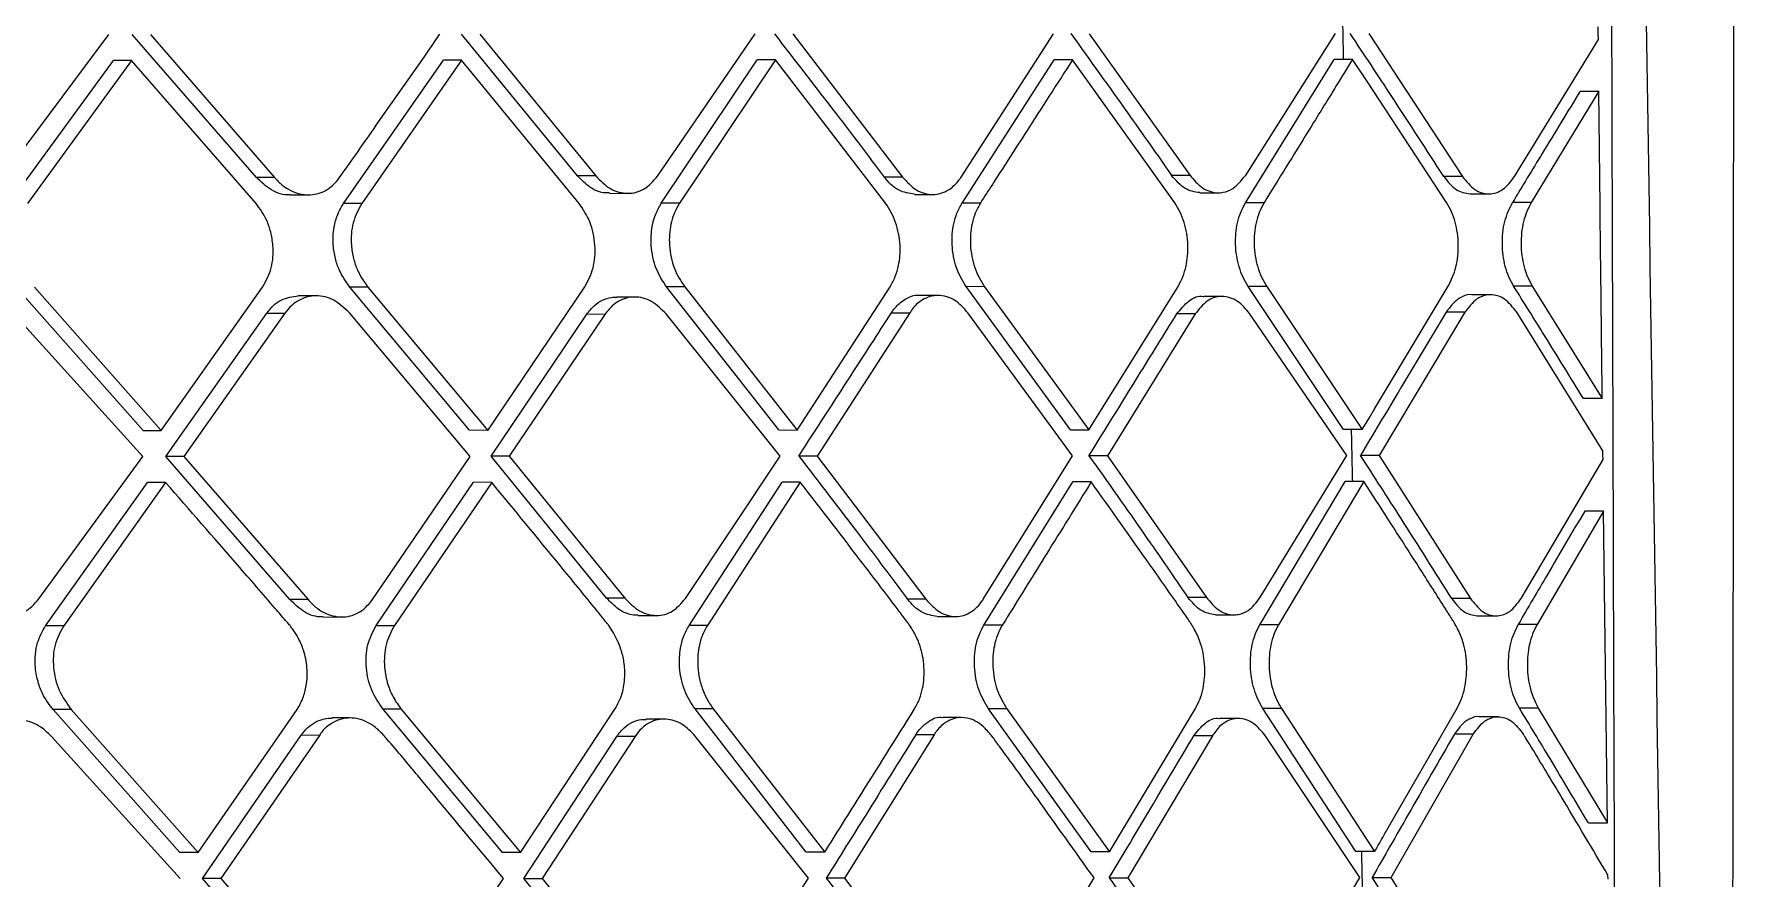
# Model space of a CAD drawing. Extents: x 526 to 610, y 679 to 808.
# Drawn here: x 537.852 to 539.306, y 741.248 to 741.962 of the extents above; entities that cross this region are included whole.
import ezdxf

# ---------------------------------------------------------------- set-up
doc = ezdxf.new("R2010")
doc.units = 0
doc.header["$MEASUREMENT"] = 0
doc.layers.add('1', color=4, linetype='Continuous')

# ---------------------------------------------------------------- blocks, each defined once
blk = doc.blocks.new('JETSETTER LX')
at = {"layer": '1', "color": 3, "linetype": 'Continuous', "lineweight": 25}
for p, q in [((11.6981, 44.9644), (11.7879, 45.0848)), ((11.9129, 44.9637), (11.8078, 45.0848)), ((11.8232, 45.0848), (11.9283, 44.9637)), ((12.1848, 44.965), (12.0866, 45.085)), ((12.102, 45.0849), (12.2002, 44.965)), ((12.2524, 44.9647), (12.3351, 45.0851)), ((12.367, 45.0851), (12.4599, 44.964)), ((12.5095, 44.964), (12.5879, 45.0853)), ((12.618, 45.0853), (12.7034, 44.9654)), ((12.8263, 45.0855), (12.7499, 44.9651)), ((12.8546, 45.0856), (12.934, 44.9645)), ((12.9782, 44.9646), (13.0491, 45.0805)), ((11.7037, 44.9416), (11.7919, 45.0628)), ((11.8073, 45.0628), (11.7191, 44.9416)), ((11.8073, 45.0628), (11.7919, 45.0628)), ((11.9127, 44.9417), (11.8073, 45.0628)), ((11.9867, 44.9417), (12.0713, 45.063)), ((12.0866, 45.0629), (12.0021, 44.9417)), ((12.0866, 45.0629), (12.0713, 45.063)), ((12.1862, 44.9418), (12.0866, 45.0629)), ((12.2557, 44.9419), (12.3369, 45.0631)), ((12.3523, 45.0631), (12.2711, 44.9419)), ((12.3523, 45.0631), (12.3369, 45.0631)), ((12.4456, 44.942), (12.3523, 45.0631)), ((12.5104, 44.9421), (12.5883, 45.0633)), ((12.6039, 45.0633), (12.5884, 45.0633)), ((12.6904, 44.9422), (12.6039, 45.0633)), ((12.7503, 44.9424), (12.8253, 45.0636)), ((12.841, 45.0636), (12.8253, 45.0636)), ((12.853, 45.0454), (12.841, 45.0636)), ((12.9206, 44.9425), (12.853, 45.0454)), ((13.0495, 45.0367), (12.9922, 44.9426)), ((13.0337, 45.0368), (13.0495, 45.0367)), ((11.9282, 44.9637), (11.9129, 44.9637)), ((12.2002, 44.965), (12.1848, 44.965)), ((12.4599, 44.964), (12.4445, 44.9641)), ((12.7034, 44.9654), (12.6878, 44.9654)), ((12.934, 44.9645), (12.9182, 44.9646)), ((11.9415, 44.9491), (11.9569, 44.949)), ((12.0021, 44.9417), (11.9867, 44.9417)), ((12.2118, 44.9504), (12.2273, 44.9503)), ((12.2711, 44.9419), (12.2557, 44.9419)), ((12.47, 44.9494), (12.4854, 44.9494)), ((12.5259, 44.9421), (12.5104, 44.9421)), ((12.7116, 44.9508), (12.7273, 44.9508)), ((12.766, 44.9423), (12.7503, 44.9424)), ((12.9405, 44.95), (12.9563, 44.9499)), ((12.9922, 44.9426), (12.9764, 44.9426)), ((11.8169, 44.7498), (11.7096, 44.8709)), ((11.725, 44.8709), (11.8323, 44.7497)), ((11.8323, 44.7497), (11.9181, 44.8709)), ((12.0934, 44.7499), (11.992, 44.871)), ((12.0073, 44.871), (11.992, 44.871)), ((12.0073, 44.871), (12.1088, 44.7498)), ((12.1088, 44.7498), (12.1909, 44.8711)), ((12.3553, 44.7501), (12.2602, 44.8712)), ((12.2756, 44.8711), (12.2602, 44.8712)), ((12.2756, 44.8711), (12.3707, 44.75)), ((12.3707, 44.75), (12.4494, 44.8713)), ((12.6021, 44.7503), (12.5139, 44.8714)), ((12.5294, 44.8713), (12.5139, 44.8714)), ((12.5294, 44.8713), (12.6177, 44.7503)), ((12.6177, 44.7503), (12.6932, 44.8715)), ((12.8334, 44.7506), (12.7526, 44.8716)), ((12.7683, 44.8716), (12.7526, 44.8716)), ((12.7683, 44.8716), (12.8492, 44.7505)), ((12.8593, 44.7675), (12.922, 44.8718)), ((12.9931, 44.8719), (12.9773, 44.8719)), ((12.9931, 44.8719), (13.0524, 44.7767)), ((11.9636, 44.8636), (11.9483, 44.8636)), ((12.2333, 44.8626), (12.218, 44.8626)), ((12.4901, 44.8639), (12.4746, 44.864)), ((12.7306, 44.863), (12.7149, 44.8631)), ((12.9579, 44.8645), (12.942, 44.8645)), ((11.8167, 44.7277), (11.7078, 44.848)), ((11.8362, 44.7278), (11.9217, 44.849)), ((11.937, 44.8489), (11.8516, 44.7277)), ((11.9217, 44.849), (11.937, 44.8489)), ((12.0938, 44.7278), (11.992, 44.849)), ((12.1116, 44.7279), (12.1926, 44.848)), ((12.208, 44.8479), (12.127, 44.7279)), ((12.208, 44.8479), (12.1926, 44.848)), ((12.3564, 44.728), (12.2598, 44.8483)), ((12.4661, 44.8493), (12.3877, 44.728)), ((12.4506, 44.8493), (12.4661, 44.8493)), ((12.6039, 44.7282), (12.5153, 44.8493)), ((12.7078, 44.8484), (12.6334, 44.7283)), ((12.7078, 44.8484), (12.6922, 44.8484)), ((12.836, 44.7285), (12.7538, 44.8487)), ((12.9361, 44.8498), (12.8635, 44.7285)), ((12.9361, 44.8498), (12.9203, 44.8498)), ((13.0529, 44.7324), (12.9799, 44.8499)), ((13.0524, 44.7767), (13.0364, 44.7767)), ((11.8169, 44.7498), (11.8323, 44.7497)), ((12.1088, 44.7498), (12.0934, 44.7499)), ((12.3553, 44.7501), (12.3707, 44.75)), ((12.6021, 44.7503), (12.6177, 44.7503)), ((12.8492, 44.7505), (12.8334, 44.7506)), ((11.7288, 44.6073), (11.8167, 44.7277)), ((11.9412, 44.6066), (11.8362, 44.7278)), ((11.8516, 44.7277), (11.8362, 44.7278)), ((11.8516, 44.7277), (11.9566, 44.6066)), ((12.0111, 44.6066), (12.0938, 44.7278)), ((12.2094, 44.6079), (12.1116, 44.7279)), ((12.127, 44.7279), (12.1116, 44.7279)), ((12.127, 44.7279), (12.2248, 44.6079)), ((12.2761, 44.6076), (12.3564, 44.728)), ((12.3877, 44.728), (12.3722, 44.7281)), ((12.3877, 44.728), (12.4798, 44.6069)), ((12.5282, 44.607), (12.6039, 44.7282)), ((12.6334, 44.7283), (12.6178, 44.7283)), ((12.6334, 44.7283), (12.7173, 44.6084)), ((12.7625, 44.6081), (12.836, 44.7285)), ((12.8635, 44.7285), (12.8477, 44.7286)), ((12.8635, 44.7285), (12.9408, 44.6075)), ((12.9836, 44.6076), (13.053, 44.7252)), ((11.7344, 44.5845), (11.8206, 44.7057)), ((11.836, 44.7057), (11.7498, 44.5845)), ((11.836, 44.7057), (11.8206, 44.7057)), ((12.0143, 44.5847), (12.0967, 44.7059)), ((12.1121, 44.7058), (12.0297, 44.5846)), ((12.1121, 44.7058), (12.0967, 44.7059)), ((12.2793, 44.5848), (12.358, 44.7061)), ((12.3734, 44.706), (12.2947, 44.5848)), ((12.3734, 44.706), (12.358, 44.7061)), ((12.5288, 44.585), (12.6041, 44.7063)), ((12.6197, 44.7062), (12.6041, 44.7063)), ((12.7625, 44.5853), (12.8346, 44.7066)), ((12.8504, 44.7065), (12.7783, 44.5853)), ((12.8504, 44.7065), (12.8346, 44.7066)), ((12.8612, 44.69), (12.8504, 44.7065)), ((13.0535, 44.6815), (12.9972, 44.5856)), ((13.0535, 44.6815), (13.0375, 44.6815)), ((13.0567, 44.4177), (13.0535, 44.6815)), ((12.2248, 44.6079), (12.2094, 44.6079)), ((12.4798, 44.6069), (12.4642, 44.607)), ((12.7173, 44.6084), (12.7016, 44.6084)), ((12.9408, 44.6075), (12.9249, 44.6075)), ((11.9566, 44.6066), (11.9412, 44.6066)), ((12.236, 44.5933), (12.2516, 44.5933)), ((12.4893, 44.5924), (12.5048, 44.5923)), ((12.7248, 44.5938), (12.7406, 44.5937)), ((12.9465, 44.5929), (12.9624, 44.5929)), ((11.7498, 44.5845), (11.7344, 44.5845)), ((11.9695, 44.592), (11.985, 44.5919)), ((12.0143, 44.5847), (12.0297, 44.5846)), ((12.2947, 44.5848), (12.2793, 44.5848)), ((12.5444, 44.585), (12.5288, 44.585)), ((12.7783, 44.5853), (12.7625, 44.5853)), ((12.9972, 44.5856), (12.9812, 44.5856)), ((11.8481, 44.3927), (11.7408, 44.5138)), ((11.7562, 44.5138), (11.7408, 44.5138)), ((11.7562, 44.5138), (11.8636, 44.3926)), ((11.8636, 44.3926), (11.9474, 44.5138)), ((11.9924, 44.5065), (11.977, 44.5065)), ((12.1212, 44.3928), (12.0201, 44.5139)), ((12.0355, 44.5139), (12.0201, 44.5139)), ((12.0355, 44.5139), (12.1366, 44.3928)), ((12.1366, 44.3928), (12.2165, 44.514)), ((12.2582, 44.5055), (12.2429, 44.5055)), ((12.3785, 44.393), (12.2843, 44.5141)), ((12.2997, 44.5141), (12.2843, 44.5141)), ((12.2997, 44.5141), (12.3941, 44.393)), ((12.51, 44.5069), (12.4944, 44.5069)), ((12.6196, 44.3932), (12.5327, 44.5143)), ((12.5483, 44.5143), (12.5327, 44.5143)), ((12.5483, 44.5143), (12.6353, 44.3932)), ((12.6353, 44.3932), (12.7079, 44.5145)), ((12.7443, 44.506), (12.7285, 44.506)), ((12.8437, 44.3935), (12.765, 44.5146)), ((12.7808, 44.5145), (12.765, 44.5146)), ((12.7808, 44.5145), (12.8596, 44.3935)), ((12.8684, 44.4088), (12.9295, 44.5148)), ((12.9642, 44.5075), (12.9482, 44.5075)), ((12.9982, 44.5149), (12.9822, 44.5149)), ((12.9982, 44.5149), (13.0567, 44.4177)), ((11.8483, 44.3706), (11.7394, 44.4909)), ((11.8674, 44.3707), (11.9509, 44.4919)), ((11.9663, 44.4918), (11.8829, 44.3706)), ((11.9663, 44.4918), (11.9509, 44.4919)), ((12.1393, 44.3708), (12.218, 44.4909)), ((12.2335, 44.4908), (12.1548, 44.3708)), ((12.2335, 44.4908), (12.218, 44.4909)), ((12.3802, 44.3709), (12.2844, 44.4912)), ((12.4866, 44.4922), (12.4109, 44.371)), ((12.4866, 44.4922), (12.4711, 44.4923)), ((12.7223, 44.4913), (12.6507, 44.3712)), ((12.7223, 44.4913), (12.7065, 44.4914)), ((12.8471, 44.3715), (12.7669, 44.4917)), ((12.8736, 44.3715), (12.9432, 44.4928)), ((12.9432, 44.4928), (12.9272, 44.4928)), ((13.0406, 44.4178), (13.0567, 44.4177)), ((11.8636, 44.3926), (11.8481, 44.3927)), ((12.1366, 44.3928), (12.1212, 44.3928)), ((12.3941, 44.393), (12.3786, 44.393)), ((12.6353, 44.3932), (12.6196, 44.3932)), ((12.8597, 44.3935), (12.8437, 44.3935)), ((11.9723, 44.2495), (11.8674, 44.3707)), ((11.8829, 44.3706), (11.8674, 44.3707)), ((11.8829, 44.3706), (11.9877, 44.2495)), ((12.0415, 44.2495), (12.1221, 44.3707)), ((12.2366, 44.2509), (12.1393, 44.3708)), ((12.1394, 44.3708), (12.1548, 44.3708)), ((12.1548, 44.3708), (12.2521, 44.2508)), ((12.3025, 44.2505), (12.3802, 44.3709)), ((12.4109, 44.371), (12.3954, 44.371)), ((12.4109, 44.371), (12.5019, 44.2499)), ((12.5492, 44.2499), (12.6221, 44.3712)), ((12.635, 44.3713), (12.6507, 44.3712)), ((12.6507, 44.3712), (12.733, 44.2513)), ((12.7766, 44.251), (12.8471, 44.3715)), ((12.8576, 44.3716), (12.8736, 44.3715)), ((12.9485, 44.2505), (12.8736, 44.3715)), ((13.0573, 44.3701), (13.0572, 44.3735))]:
    blk.add_line(p, q, dxfattribs=at)
at = {"layer": '1', "color": 3, "linetype": 'Continuous', "lineweight": 25, "flags": 128}
blk.add_lwpolyline([(12.8492, 44.7505), (12.8549, 44.76), (12.8593, 44.7674)], dxfattribs=at)
at = {"layer": '1', "color": 3, "linetype": 'Continuous', "lineweight": 25}
for points, knots in [([(13.1617, 43.6583), (13.1622, 43.8718), (13.1631, 44.3019), (13.1636, 44.9309), (13.164, 45.5277), (13.1641, 46.0716), (13.1642, 46.6131), (13.1644, 47.1644), (13.1649, 47.7379), (13.1655, 48.2141), (13.1661, 48.5971), (13.1667, 48.8903), (13.1673, 49.1848), (13.168, 49.4959), (13.1689, 49.8389), (13.17, 50.2232), (13.1714, 50.6654), (13.173, 51.1684), (13.1747, 51.7351), (13.1764, 52.3521), (13.1781, 52.9987), (13.1786, 53.4397), (13.1789, 53.6583)], [0, 0, 0, 0, 0.064043, 0.129021, 0.188699, 0.243093, 0.292193, 0.351147, 0.408463, 0.464243, 0.494021, 0.523342, 0.552206, 0.582377, 0.616662, 0.655095, 0.69768, 0.749323, 0.805999, 0.867696, 0.934431, 1, 1, 1, 1]), ([(13.06, 48.6569), (13.0609, 48.0575), (13.0622, 47.1359), (13.083, 45.4752), (13.1001, 44.4141), (13.112, 43.6751)], [0, 0, 0, 0, 0.360925, 0.55487, 1, 1, 1, 1]), ([(13.0587, 45.5691), (13.0597, 45.2575), (13.0612, 44.7898), (13.0628, 44.2411), (13.0654, 43.9675), (13.0641, 43.8071), (13.0479, 43.7359), (13.0398, 43.7003)], [0, 0, 0, 0, 0.498044, 0.747571, 0.874859, 0.937491, 1, 1, 1, 1]), ([(12.8323, 45.1076), (12.8324, 45.0989), (12.8327, 45.0843), (12.833, 45.0696), (12.8331, 45.0636)], [0, 0, 0, 0, 0.58908, 1, 1, 1, 1]), ([(13.0491, 45.0805), (13.049, 45.0825), (13.049, 45.0861), (13.049, 45.0896), (13.0489, 45.0912)], [0, 0, 0, 0, 0.559999, 1, 1, 1, 1]), ([(11.9834, 44.9637), (11.9938, 44.9784), (12.0221, 45.0188), (12.0504, 45.0592), (12.0683, 45.0849)], [0, 0, 0, 0, 0.3646985, 1, 1, 1, 1]), ([(12.3516, 45.0851), (12.3691, 45.0625), (12.4004, 45.0222), (12.431, 44.9818), (12.4445, 44.964)], [0, 0, 0, 0, 0.56, 1, 1, 1, 1]), ([(12.6025, 45.0854), (12.6186, 45.063), (12.6474, 45.0229), (12.6755, 44.983), (12.6878, 44.9654)], [0, 0, 0, 0, 0.560001, 1, 1, 1, 1]), ([(12.9182, 44.9646), (12.9036, 44.9871), (12.8775, 45.0274), (12.8507, 45.0678), (12.8389, 45.0856)], [0, 0, 0, 0, 0.56, 1, 1, 1, 1]), ([(12.6039, 45.0633), (12.5909, 45.0431), (12.5687, 45.0086), (12.5431, 44.9689), (12.5301, 44.9487), (12.5263, 44.9428), (12.5259, 44.9421)], [0, 0, 0, 0, 0.499999, 0.853454, 0.982761, 1, 1, 1, 1]), ([(12.841, 45.0636), (12.8365, 45.0563), (12.824, 45.0361), (12.799, 44.9956), (12.7785, 44.9625), (12.766, 44.9423)], [0, 0, 0, 0, 0.1803166, 0.5000008, 1, 1, 1, 1]), ([(12.8734, 43.5513), (12.8193, 43.5773), (12.7107, 43.6295), (12.5195, 43.7205), (12.3117, 43.8193), (12.0877, 43.9265), (11.8506, 44.0413), (11.5581, 44.1849), (11.2073, 44.361), (10.7992, 44.5739), (10.3814, 44.7997), (10.1013, 44.9618), (9.961, 45.043)], [0, 0, 0, 0, 0.080977, 0.162706, 0.245456, 0.32577, 0.407713, 0.491267, 0.616464, 0.743326, 0.871464, 1, 1, 1, 1]), ([(13.0337, 45.0368), (13.0229, 45.0192), (13.0038, 44.9878), (12.9847, 44.9564), (12.9764, 44.9426)], [0, 0, 0, 0, 0.56, 1, 1, 1, 1]), ([(13.0524, 44.7767), (13.0522, 44.792), (13.0517, 44.8353), (13.0507, 44.922), (13.05, 44.9934), (13.0495, 45.0367)], [0, 0, 0, 0, 0.176668, 0.4999995, 1, 1, 1, 1]), ([(11.9414, 44.9492), (11.9412, 44.9491), (11.936, 44.9486), (11.9254, 44.952), (11.917, 44.9598), (11.9129, 44.9637)], [0, 0, 0, 0, 0.024506, 0.518827, 1, 1, 1, 1]), ([(11.9282, 44.9637), (11.9304, 44.9614), (11.9346, 44.957), (11.9442, 44.951), (11.957, 44.9478), (11.9692, 44.9509), (11.9779, 44.9568), (11.9816, 44.9614), (11.9834, 44.9637)], [0, 0, 0, 0, 0.128517, 0.254834, 0.50001, 0.737597, 0.865803, 1, 1, 1, 1]), ([(12.2118, 44.9506), (12.2107, 44.9506), (12.2051, 44.9504), (12.1953, 44.9543), (12.1882, 44.9616), (12.1848, 44.965)], [0, 0, 0, 0, 0.112819, 0.583868, 1, 1, 1, 1]), ([(12.2002, 44.965), (12.2042, 44.9609), (12.2103, 44.9548), (12.2199, 44.951), (12.2297, 44.9497), (12.2418, 44.9526), (12.2489, 44.9607), (12.2524, 44.9647)], [0, 0, 0, 0, 0.245515, 0.372042, 0.500808, 0.750261, 1, 1, 1, 1]), ([(12.47, 44.9495), (12.4654, 44.9502), (12.4585, 44.9512), (12.45, 44.9575), (12.4463, 44.9619), (12.4445, 44.9641)], [0, 0, 0, 0, 0.493589, 0.75066, 1, 1, 1, 1]), ([(12.4599, 44.964), (12.4636, 44.96), (12.4692, 44.9539), (12.4784, 44.9501), (12.4878, 44.9487), (12.4981, 44.9517), (12.5054, 44.9583), (12.5085, 44.9625), (12.5093, 44.9637), (12.5094, 44.9639), (12.5095, 44.964), (12.5095, 44.964), (12.5095, 44.964), (12.5095, 44.964), (12.5095, 44.964)], [0, 0, 0, 0, 0.237001, 0.365578, 0.500634, 0.749898, 0.937048, 0.984123, 0.995963, 0.998957, 0.999722, 0.999922, 0.999992, 1, 1, 1, 1]), ([(12.7116, 44.9509), (12.7073, 44.9515), (12.6986, 44.9528), (12.6914, 44.9612), (12.6878, 44.9654)], [0, 0, 0, 0, 0.497856, 1, 1, 1, 1]), ([(12.7034, 44.9654), (12.7067, 44.9616), (12.7118, 44.9556), (12.7202, 44.9516), (12.7254, 44.9507), (12.7292, 44.9508), (12.7334, 44.9514), (12.7412, 44.9543), (12.7467, 44.9611), (12.7499, 44.9651)], [0, 0, 0, 0, 0.22871, 0.359434, 0.50086, 0.53013, 0.581653, 0.751051, 1, 1, 1, 1]), ([(12.9182, 44.9646), (12.9216, 44.9603), (12.9282, 44.9519), (12.9364, 44.9506), (12.9405, 44.95)], [0, 0, 0, 0, 0.502355, 1, 1, 1, 1]), ([(12.934, 44.9645), (12.9373, 44.9604), (12.944, 44.9521), (12.9565, 44.9488), (12.9687, 44.9522), (12.9751, 44.9605), (12.9782, 44.9646)], [0, 0, 0, 0, 0.248668, 0.499073, 0.749912, 1, 1, 1, 1]), ([(11.9181, 44.8709), (11.9209, 44.8761), (11.9266, 44.8864), (11.9276, 44.9036), (11.9254, 44.9173), (11.9212, 44.9298), (11.9159, 44.9371), (11.9127, 44.9417)], [0, 0, 0, 0, 0.249635, 0.499222, 0.644571, 0.776627, 1, 1, 1, 1]), ([(11.992, 44.871), (11.9887, 44.8756), (11.9835, 44.883), (11.9795, 44.8955), (11.9774, 44.9078), (11.9781, 44.9207), (11.9811, 44.9314), (11.9842, 44.9379), (11.9861, 44.9408), (11.9867, 44.9417)], [0, 0, 0, 0, 0.225381, 0.356643, 0.499895, 0.697692, 0.847107, 0.947924, 1, 1, 1, 1]), ([(12.0021, 44.9417), (11.9993, 44.9365), (11.9937, 44.9262), (11.9926, 44.9091), (11.9948, 44.8955), (11.9989, 44.8829), (12.0041, 44.8756), (12.0073, 44.871)], [0, 0, 0, 0, 0.249597, 0.49915, 0.643396, 0.775169, 1, 1, 1, 1]), ([(12.1909, 44.8711), (12.1936, 44.8762), (12.199, 44.8865), (12.2002, 44.9033), (12.1983, 44.9165), (12.1946, 44.9292), (12.1895, 44.9368), (12.1862, 44.9418)], [0, 0, 0, 0, 0.249816, 0.499225, 0.630994, 0.758529, 1, 1, 1, 1]), ([(12.2602, 44.8712), (12.2569, 44.8761), (12.252, 44.8837), (12.2484, 44.8963), (12.2467, 44.9084), (12.2474, 44.9208), (12.2505, 44.9329), (12.2539, 44.9387), (12.2557, 44.9419)], [0, 0, 0, 0, 0.238568, 0.366068, 0.498739, 0.703318, 0.840243, 1, 1, 1, 1]), ([(12.2711, 44.9419), (12.2694, 44.9389), (12.2663, 44.9335), (12.2629, 44.9217), (12.262, 44.9091), (12.2638, 44.8964), (12.2674, 44.8837), (12.2723, 44.8761), (12.2756, 44.8711)], [0, 0, 0, 0, 0.152835, 0.272557, 0.499964, 0.632857, 0.760754, 1, 1, 1, 1]), ([(12.4494, 44.8713), (12.451, 44.8741), (12.454, 44.8794), (12.4574, 44.8912), (12.4584, 44.9039), (12.4568, 44.9163), (12.4536, 44.9291), (12.4488, 44.9368), (12.4456, 44.942)], [0, 0, 0, 0, 0.143742, 0.275079, 0.499771, 0.625926, 0.751472, 1, 1, 1, 1]), ([(12.5139, 44.8714), (12.5108, 44.8765), (12.5061, 44.8841), (12.5029, 44.8969), (12.5014, 44.9095), (12.5024, 44.9223), (12.5059, 44.9341), (12.5088, 44.9394), (12.5104, 44.9421)], [0, 0, 0, 0, 0.245391, 0.371225, 0.4989, 0.728411, 0.859039, 1, 1, 1, 1]), ([(12.5259, 44.9421), (12.5243, 44.9393), (12.5214, 44.9341), (12.5179, 44.9224), (12.5169, 44.9096), (12.5184, 44.8969), (12.5216, 44.8842), (12.5263, 44.8764), (12.5294, 44.8713)], [0, 0, 0, 0, 0.139245, 0.269125, 0.500036, 0.627463, 0.753596, 1, 1, 1, 1]), ([(12.6932, 44.8715), (12.6946, 44.8741), (12.6974, 44.8793), (12.7009, 44.891), (12.7023, 44.9069), (12.6996, 44.923), (12.6952, 44.9347), (12.692, 44.9397), (12.6905, 44.9422)], [0, 0, 0, 0, 0.136565, 0.265411, 0.499405, 0.745529, 0.871767, 1, 1, 1, 1]), ([(12.7526, 44.8716), (12.7511, 44.8741), (12.7481, 44.879), (12.7448, 44.8879), (12.7427, 44.8973), (12.7414, 44.9101), (12.7426, 44.9229), (12.7461, 44.9346), (12.7489, 44.9397), (12.7503, 44.9424)], [0, 0, 0, 0, 0.126378, 0.251653, 0.37609, 0.499947, 0.736286, 0.864779, 1, 1, 1, 1]), ([(12.766, 44.9423), (12.7646, 44.9397), (12.7618, 44.9346), (12.7583, 44.923), (12.7571, 44.9101), (12.7583, 44.8973), (12.7605, 44.8879), (12.7638, 44.879), (12.7668, 44.8741), (12.7683, 44.8716)], [0, 0, 0, 0, 0.13428, 0.262277, 0.498959, 0.623009, 0.74781, 0.873385, 1, 1, 1, 1]), ([(12.922, 44.8718), (12.9245, 44.8769), (12.9282, 44.8846), (12.9302, 44.8973), (12.9308, 44.9102), (12.929, 44.9233), (12.925, 44.935), (12.9221, 44.94), (12.9206, 44.9425)], [0, 0, 0, 0, 0.250725, 0.377259, 0.50088, 0.743366, 0.869913, 1, 1, 1, 1]), ([(12.9773, 44.8719), (12.9759, 44.8744), (12.9731, 44.8794), (12.9701, 44.8883), (12.9683, 44.8977), (12.9676, 44.9074), (12.968, 44.9171), (12.9702, 44.9299), (12.9739, 44.9375), (12.9764, 44.9426)], [0, 0, 0, 0, 0.129351, 0.255598, 0.379079, 0.500174, 0.62377, 0.750466, 1, 1, 1, 1]), ([(12.9922, 44.9426), (12.9897, 44.9375), (12.986, 44.9298), (12.9839, 44.917), (12.9834, 44.9072), (12.9841, 44.8974), (12.9861, 44.888), (12.989, 44.8792), (12.9917, 44.8744), (12.9931, 44.8719)], [0, 0, 0, 0, 0.250431, 0.376661, 0.500308, 0.624735, 0.749595, 0.872246, 1, 1, 1, 1]), ([(13.0364, 44.7767), (13.0255, 44.7945), (13.006, 44.8262), (12.986, 44.8579), (12.9773, 44.8719)], [0, 0, 0, 0, 0.56, 1, 1, 1, 1]), ([(11.9217, 44.849), (11.9235, 44.8512), (11.9271, 44.8557), (11.9358, 44.8619), (11.9434, 44.8629), (11.9483, 44.8635)], [0, 0, 0, 0, 0.260236, 0.517174, 1, 1, 1, 1]), ([(11.992, 44.849), (11.9876, 44.8531), (11.979, 44.8613), (11.9634, 44.8648), (11.9512, 44.8617), (11.9425, 44.8557), (11.9389, 44.8512), (11.937, 44.8489)], [0, 0, 0, 0, 0.25263, 0.499394, 0.738901, 0.866864, 1, 1, 1, 1]), ([(12.1926, 44.848), (12.1946, 44.8505), (12.1985, 44.8556), (12.2058, 44.8602), (12.2124, 44.8625), (12.2165, 44.8624), (12.218, 44.8624)], [0, 0, 0, 0, 0.296462, 0.578695, 0.84674, 1, 1, 1, 1]), ([(12.2598, 44.8483), (12.2559, 44.8523), (12.2499, 44.8583), (12.2403, 44.862), (12.2308, 44.8632), (12.2216, 44.8607), (12.2134, 44.8549), (12.2099, 44.8504), (12.208, 44.8479)], [0, 0, 0, 0, 0.243314, 0.370158, 0.500178, 0.735573, 0.857057, 1, 1, 1, 1]), ([(12.4506, 44.8493), (12.4509, 44.8498), (12.4519, 44.8513), (12.4551, 44.8555), (12.4623, 44.8615), (12.4699, 44.8647), (12.4745, 44.864), (12.4746, 44.8639)], [0, 0, 0, 0, 0.055492, 0.156939, 0.496835, 0.991762, 1, 1, 1, 1]), ([(12.5153, 44.8493), (12.5117, 44.8532), (12.5062, 44.8593), (12.4972, 44.8632), (12.4878, 44.8646), (12.4779, 44.8617), (12.4702, 44.8552), (12.4671, 44.8508), (12.4661, 44.8493)], [0, 0, 0, 0, 0.234566, 0.363734, 0.500575, 0.749624, 0.915441, 1, 1, 1, 1]), ([(12.6922, 44.8484), (12.6954, 44.8523), (12.7018, 44.8601), (12.7105, 44.8642), (12.7148, 44.863), (12.7149, 44.863)], [0, 0, 0, 0, 0.492898, 0.98615, 1, 1, 1, 1]), ([(12.7538, 44.8487), (12.7505, 44.8526), (12.7454, 44.8586), (12.737, 44.8623), (12.7283, 44.8637), (12.7174, 44.8605), (12.711, 44.8524), (12.7078, 44.8484)], [0, 0, 0, 0, 0.233293, 0.363102, 0.501454, 0.750916, 1, 1, 1, 1]), ([(12.942, 44.8645), (12.942, 44.8645), (12.9394, 44.8653), (12.9353, 44.8635), (12.9277, 44.8598), (12.9234, 44.8541), (12.9203, 44.8498)], [0, 0, 0, 0, 0.004637, 0.32528, 0.502689, 1, 1, 1, 1]), ([(12.9799, 44.8499), (12.9766, 44.854), (12.9701, 44.8622), (12.9591, 44.8653), (12.9511, 44.8636), (12.9435, 44.8596), (12.9393, 44.8539), (12.9361, 44.8498)], [0, 0, 0, 0, 0.248517, 0.498677, 0.66224, 0.750249, 1, 1, 1, 1]), ([(12.3722, 44.7281), (12.3869, 44.7507), (12.413, 44.7911), (12.4391, 44.8315), (12.4506, 44.8493)], [0, 0, 0, 0, 0.56, 1, 1, 1, 1]), ([(12.6178, 44.7283), (12.6317, 44.7507), (12.6565, 44.7908), (12.6813, 44.8308), (12.6922, 44.8484)], [0, 0, 0, 0, 0.56, 1, 1, 1, 1]), ([(12.9203, 44.8498), (12.9067, 44.8272), (12.8824, 44.7868), (12.8583, 44.7464), (12.8477, 44.7286)], [0, 0, 0, 0, 0.56, 1, 1, 1, 1]), ([(12.8398, 44.7506), (12.84, 44.742), (12.8403, 44.7273), (12.8406, 44.7127), (12.8408, 44.7066)], [0, 0, 0, 0, 0.582105, 1, 1, 1, 1]), ([(12.3722, 44.7281), (12.3896, 44.7055), (12.4206, 44.6651), (12.4509, 44.6247), (12.4642, 44.607)], [0, 0, 0, 0, 0.560001, 1, 1, 1, 1]), ([(12.6178, 44.7283), (12.6337, 44.7059), (12.662, 44.6659), (12.6895, 44.626), (12.7016, 44.6084)], [0, 0, 0, 0, 0.560001, 1, 1, 1, 1]), ([(12.9249, 44.6075), (12.9107, 44.6301), (12.8853, 44.6704), (12.8592, 44.7108), (12.8477, 44.7286)], [0, 0, 0, 0, 0.56, 1, 1, 1, 1]), ([(13.053, 44.7252), (13.053, 44.7266), (13.0529, 44.729), (13.0529, 44.7314), (13.0529, 44.7324)], [0, 0, 0, 0, 0.559999, 1, 1, 1, 1]), ([(11.9414, 44.5846), (11.9409, 44.5851), (11.9397, 44.5866), (11.9355, 44.5914), (11.9212, 44.6081), (11.8874, 44.6469), (11.8563, 44.6825), (11.836, 44.7057)], [0, 0, 0, 0, 0.012803, 0.037084, 0.120103, 0.423995, 1, 1, 1, 1]), ([(12.2112, 44.5847), (12.2111, 44.5848), (12.2109, 44.5852), (12.2099, 44.5865), (12.2064, 44.5908), (12.193, 44.6074), (12.161, 44.6465), (12.1314, 44.6824), (12.1121, 44.7058)], [0, 0, 0, 0, 0.003122, 0.009305, 0.030886, 0.110942, 0.418682, 1, 1, 1, 1]), ([(12.4659, 44.5849), (12.4655, 44.5854), (12.4646, 44.5868), (12.461, 44.5915), (12.4486, 44.6081), (12.4188, 44.647), (12.3914, 44.6827), (12.3734, 44.706)], [0, 0, 0, 0, 0.011694, 0.035115, 0.11719, 0.422323, 1, 1, 1, 1]), ([(12.6197, 44.7062), (12.6072, 44.686), (12.5836, 44.6481), (12.5585, 44.6077), (12.546, 44.5875), (12.5444, 44.585)], [0, 0, 0, 0, 0.499999, 0.937966, 1, 1, 1, 1]), ([(12.7049, 44.5852), (12.7048, 44.5853), (12.7046, 44.5856), (12.7038, 44.5869), (12.7009, 44.5912), (12.6894, 44.6077), (12.662, 44.6468), (12.6364, 44.6827), (12.6197, 44.7062)], [0, 0, 0, 0, 0.003081, 0.009217, 0.030715, 0.110676, 0.418546, 1, 1, 1, 1]), ([(9.0504, 44.6882), (9.1954, 44.6254), (9.4856, 44.4997), (9.9221, 44.3199), (10.3584, 44.1481), (10.7907, 43.983), (11.1619, 43.8477), (11.4691, 43.7355), (11.7163, 43.6473), (11.9497, 43.5601), (12.1882, 43.4775), (12.4221, 43.3863), (12.6475, 43.3048), (12.7772, 43.2564), (12.8421, 43.2321)], [0, 0, 0, 0, 0.099304, 0.198802, 0.298385, 0.398317, 0.498406, 0.560917, 0.623789, 0.687365, 0.750255, 0.83339, 0.916532, 1, 1, 1, 1]), ([(12.9279, 44.5855), (12.9279, 44.5856), (12.9277, 44.5859), (12.927, 44.5871), (12.9247, 44.5909), (12.9156, 44.6052), (12.8941, 44.6389), (12.8742, 44.6698), (12.8612, 44.69)], [0, 0, 0, 0, 0.003559, 0.01015, 0.03245, 0.113553, 0.421816, 1, 1, 1, 1]), ([(13.0375, 44.6815), (13.0269, 44.6636), (13.0081, 44.6316), (12.9894, 44.5997), (12.9812, 44.5856)], [0, 0, 0, 0, 0.56, 1, 1, 1, 1]), ([(12.8421, 43.2318), (12.8347, 43.2345), (12.7932, 43.2496), (12.7143, 43.2792), (12.6118, 43.3143), (12.509, 43.3491), (12.4101, 43.3849), (12.2944, 43.4271), (12.1579, 43.4751), (11.9995, 43.5281), (11.8205, 43.5931), (11.6345, 43.6603), (11.4326, 43.7333), (11.2161, 43.8122), (10.9854, 43.8966), (10.7491, 43.9841), (10.5109, 44.0744), (10.2667, 44.169), (10.0447, 44.2563), (9.8518, 44.3338), (9.683, 44.4027), (9.5046, 44.4768), (9.3283, 44.5507), (9.1737, 44.6163), (9.0833, 44.6565), (9.0441, 44.6739)], [0, 0, 0, 0, 0.0097381, 0.0546015, 0.1000331, 0.1320561, 0.1702626, 0.2056372, 0.2487952, 0.3001589, 0.3461505, 0.3974851, 0.4466417, 0.498592, 0.5558792, 0.6112053, 0.6642787, 0.7210906, 0.779345, 0.8161974, 0.8528832, 0.8945569, 0.9379498, 0.9731378, 1, 1, 1, 1]), ([(11.6716, 44.6076), (11.6739, 44.6053), (11.6785, 44.6008), (11.6885, 44.5949), (11.7017, 44.5917), (11.7144, 44.5948), (11.7233, 44.6008), (11.7269, 44.6051), (11.7288, 44.6073)], [0, 0, 0, 0, 0.134087, 0.262243, 0.500012, 0.745247, 0.871525, 1, 1, 1, 1]), ([(12.236, 44.5936), (12.2349, 44.5935), (12.2293, 44.5933), (12.2196, 44.5973), (12.2126, 44.6046), (12.2094, 44.6079)], [0, 0, 0, 0, 0.123602, 0.592088, 1, 1, 1, 1]), ([(12.2248, 44.6079), (12.2288, 44.6039), (12.2348, 44.5977), (12.2443, 44.594), (12.2539, 44.5926), (12.2659, 44.5956), (12.2727, 44.6036), (12.2761, 44.6076)], [0, 0, 0, 0, 0.244421, 0.371163, 0.50069, 0.750161, 1, 1, 1, 1]), ([(12.4893, 44.5924), (12.4849, 44.5931), (12.4781, 44.5942), (12.4697, 44.6004), (12.466, 44.6048), (12.4642, 44.607)], [0, 0, 0, 0, 0.4929056, 0.7507013, 1, 1, 1, 1]), ([(12.4798, 44.6069), (12.4834, 44.603), (12.4889, 44.5969), (12.4979, 44.593), (12.5072, 44.5916), (12.5178, 44.5949), (12.5251, 44.602), (12.528, 44.6065), (12.5282, 44.607)], [0, 0, 0, 0, 0.236342, 0.365111, 0.500741, 0.750186, 0.974838, 1, 1, 1, 1]), ([(12.7249, 44.5938), (12.7207, 44.5945), (12.7122, 44.5958), (12.7052, 44.6042), (12.7016, 44.6084)], [0, 0, 0, 0, 0.4973, 1, 1, 1, 1]), ([(12.7173, 44.6084), (12.7205, 44.6045), (12.7255, 44.5985), (12.7338, 44.5945), (12.7388, 44.5937), (12.7424, 44.5938), (12.7465, 44.5943), (12.7541, 44.5973), (12.7594, 44.6041), (12.7625, 44.6081)], [0, 0, 0, 0, 0.228116, 0.358951, 0.500789, 0.5284, 0.579385, 0.751058, 1, 1, 1, 1]), ([(12.9249, 44.6075), (12.9282, 44.6033), (12.9347, 44.5949), (12.9426, 44.5936), (12.9465, 44.593)], [0, 0, 0, 0, 0.502651, 1, 1, 1, 1]), ([(12.9408, 44.6075), (12.9441, 44.6034), (12.9506, 44.5951), (12.9622, 44.5918), (12.97, 44.5941), (12.9772, 44.5987), (12.9806, 44.6034), (12.9836, 44.6076)], [0, 0, 0, 0, 0.248298, 0.498758, 0.722804, 0.750097, 1, 1, 1, 1]), ([(11.9695, 44.5921), (11.9691, 44.5921), (11.9639, 44.5916), (11.9534, 44.595), (11.9452, 44.6028), (11.9412, 44.6066)], [0, 0, 0, 0, 0.036781, 0.528056, 1, 1, 1, 1]), ([(11.9566, 44.6066), (11.9587, 44.6044), (11.9629, 44.6), (11.9724, 44.5939), (11.9851, 44.5907), (11.9971, 44.5938), (12.0056, 44.5997), (12.0092, 44.6043), (12.0111, 44.6066)], [0, 0, 0, 0, 0.127348, 0.253245, 0.499893, 0.735335, 0.864115, 1, 1, 1, 1]), ([(11.7408, 44.5138), (11.7379, 44.5175), (11.7328, 44.524), (11.7279, 44.5363), (11.7254, 44.5484), (11.7255, 44.5602), (11.7277, 44.5727), (11.7318, 44.58), (11.7344, 44.5845)], [0, 0, 0, 0, 0.184004, 0.325788, 0.500494, 0.645803, 0.777626, 1, 1, 1, 1]), ([(11.7498, 44.5845), (11.7469, 44.5793), (11.7412, 44.5689), (11.7403, 44.5491), (11.7449, 44.5293), (11.7524, 44.5189), (11.7562, 44.5138)], [0, 0, 0, 0, 0.250063, 0.499974, 0.749964, 1, 1, 1, 1]), ([(11.9474, 44.5138), (11.948, 44.5148), (11.9499, 44.5178), (11.9529, 44.5242), (11.9558, 44.5349), (11.9563, 44.5489), (11.9535, 44.5629), (11.949, 44.5734), (11.9448, 44.5802), (11.9423, 44.5834), (11.9414, 44.5846)], [0, 0, 0, 0, 0.052846, 0.153889, 0.30299, 0.499941, 0.688231, 0.834397, 0.938321, 1, 1, 1, 1]), ([(12.0201, 44.5139), (12.0166, 44.5191), (12.0095, 44.5294), (12.0052, 44.5491), (12.006, 44.569), (12.0116, 44.5794), (12.0143, 44.5847)], [0, 0, 0, 0, 0.248434, 0.494733, 0.747484, 1, 1, 1, 1]), ([(12.0297, 44.5846), (12.027, 44.5795), (12.0217, 44.5692), (12.0206, 44.5509), (12.0235, 44.5357), (12.0286, 44.5235), (12.0331, 44.5172), (12.0355, 44.5139)], [0, 0, 0, 0, 0.249641, 0.499157, 0.68661, 0.832999, 1, 1, 1, 1]), ([(12.2165, 44.514), (12.2188, 44.5183), (12.2231, 44.5263), (12.2252, 44.5406), (12.2245, 44.5533), (12.2215, 44.5662), (12.2165, 44.5768), (12.2126, 44.5827), (12.2112, 44.5847)], [0, 0, 0, 0, 0.210977, 0.397445, 0.559354, 0.696669, 0.896887, 1, 1, 1, 1]), ([(12.2843, 44.5141), (12.2811, 44.519), (12.2761, 44.5266), (12.2725, 44.5392), (12.2707, 44.5514), (12.2713, 44.5639), (12.2743, 44.5759), (12.2776, 44.5817), (12.2793, 44.5848)], [0, 0, 0, 0, 0.237403, 0.364457, 0.496856, 0.705394, 0.841997, 1, 1, 1, 1]), ([(12.2947, 44.5848), (12.2931, 44.5818), (12.2899, 44.5761), (12.2868, 44.5641), (12.2861, 44.5518), (12.2879, 44.5392), (12.2911, 44.5286), (12.2955, 44.52), (12.2986, 44.5156), (12.2997, 44.5141)], [0, 0, 0, 0, 0.153406, 0.288077, 0.500438, 0.626779, 0.76952, 0.921832, 1, 1, 1, 1]), ([(12.4702, 44.5142), (12.4717, 44.517), (12.4745, 44.5222), (12.4778, 44.534), (12.4787, 44.5467), (12.477, 44.5598), (12.4741, 44.5703), (12.4699, 44.5789), (12.4669, 44.5834), (12.4659, 44.5849)], [0, 0, 0, 0, 0.141302, 0.269122, 0.500645, 0.625891, 0.769161, 0.919704, 1, 1, 1, 1]), ([(12.5327, 44.5143), (12.5297, 44.5194), (12.5251, 44.5272), (12.5219, 44.5399), (12.5203, 44.5526), (12.5212, 44.5653), (12.5245, 44.5771), (12.5274, 44.5823), (12.5288, 44.585)], [0, 0, 0, 0, 0.246373, 0.372171, 0.499627, 0.729573, 0.85981, 1, 1, 1, 1]), ([(12.5444, 44.585), (12.5429, 44.5823), (12.5401, 44.5771), (12.5368, 44.5654), (12.5359, 44.5526), (12.5374, 44.5399), (12.5406, 44.5271), (12.5453, 44.5194), (12.5483, 44.5143)], [0, 0, 0, 0, 0.139178, 0.269056, 0.500231, 0.627372, 0.753383, 1, 1, 1, 1]), ([(12.7079, 44.5145), (12.7093, 44.5171), (12.712, 44.5222), (12.7153, 44.5339), (12.7163, 44.5467), (12.715, 44.5594), (12.7125, 44.5702), (12.709, 44.5783), (12.7059, 44.5834), (12.7051, 44.5847), (12.7049, 44.5852)], [0, 0, 0, 0, 0.136535, 0.265235, 0.498731, 0.623925, 0.748735, 0.924773, 0.974931, 1, 1, 1, 1]), ([(12.765, 44.5146), (12.7635, 44.5171), (12.7606, 44.522), (12.7574, 44.5309), (12.7552, 44.5404), (12.754, 44.5531), (12.7551, 44.566), (12.7584, 44.5776), (12.7611, 44.5827), (12.7625, 44.5853)], [0, 0, 0, 0, 0.126877, 0.252404, 0.376925, 0.500949, 0.736642, 0.8649, 1, 1, 1, 1]), ([(12.7783, 44.5853), (12.7769, 44.5827), (12.7742, 44.5776), (12.7709, 44.5659), (12.7698, 44.5531), (12.771, 44.5403), (12.7732, 44.5308), (12.7764, 44.5219), (12.7794, 44.517), (12.7808, 44.5145)], [0, 0, 0, 0, 0.13459, 0.262683, 0.499083, 0.622951, 0.747645, 0.873213, 1, 1, 1, 1]), ([(12.9295, 44.5148), (12.9308, 44.5173), (12.9334, 44.5224), (12.9368, 44.5341), (12.938, 44.547), (12.937, 44.5599), (12.9349, 44.5704), (12.9314, 44.5791), (12.9288, 44.5839), (12.9279, 44.5855)], [0, 0, 0, 0, 0.133853, 0.261845, 0.500353, 0.624841, 0.750308, 0.914729, 1, 1, 1, 1]), ([(12.9822, 44.5149), (12.9808, 44.5174), (12.9782, 44.5222), (12.9753, 44.531), (12.9735, 44.5404), (12.9727, 44.5503), (12.9732, 44.5602), (12.9752, 44.5729), (12.9788, 44.5806), (12.9812, 44.5856)], [0, 0, 0, 0, 0.127718, 0.250039, 0.37571, 0.500214, 0.623719, 0.750554, 1, 1, 1, 1]), ([(12.9972, 44.5856), (12.9958, 44.583), (12.9932, 44.578), (12.9898, 44.5663), (12.9885, 44.5532), (12.9895, 44.5403), (12.9915, 44.5298), (12.9949, 44.5211), (12.9974, 44.5164), (12.9982, 44.5149)], [0, 0, 0, 0, 0.133412, 0.261301, 0.500691, 0.625134, 0.750277, 0.916768, 1, 1, 1, 1]), ([(11.7394, 44.4909), (11.7371, 44.4932), (11.7325, 44.4976), (11.7226, 44.5034), (11.7119, 44.5059), (11.7012, 44.5045), (11.6921, 44.5006), (11.6854, 44.495), (11.6827, 44.491), (11.6824, 44.4906)], [0, 0, 0, 0, 0.133242, 0.261067, 0.499663, 0.625182, 0.774525, 0.975793, 1, 1, 1, 1]), ([(11.9509, 44.4919), (11.9527, 44.4942), (11.9563, 44.4988), (11.9631, 44.5034), (11.97, 44.5061), (11.9748, 44.5063), (11.977, 44.5064)], [0, 0, 0, 0, 0.265718, 0.526327, 0.781945, 1, 1, 1, 1]), ([(12.0206, 44.4919), (12.0192, 44.4933), (12.0155, 44.4973), (12.0087, 44.5024), (12.0003, 44.5058), (11.9922, 44.5068), (11.9843, 44.5058), (11.9755, 44.5019), (11.9693, 44.4964), (11.9666, 44.4923), (11.9663, 44.4918)], [0, 0, 0, 0, 0.079322, 0.224044, 0.374642, 0.500235, 0.624133, 0.773373, 0.973603, 1, 1, 1, 1]), ([(12.218, 44.4909), (12.22, 44.4935), (12.2239, 44.4986), (12.2312, 44.5032), (12.2376, 44.5055), (12.2415, 44.5053), (12.2429, 44.5053)], [0, 0, 0, 0, 0.301994, 0.588107, 0.858384, 1, 1, 1, 1]), ([(12.2845, 44.4912), (12.2809, 44.4949), (12.2735, 44.5025), (12.2619, 44.5059), (12.2525, 44.5053), (12.2455, 44.5027), (12.2388, 44.498), (12.2353, 44.4933), (12.2335, 44.4908)], [0, 0, 0, 0, 0.222565, 0.462636, 0.590015, 0.722004, 0.858651, 1, 1, 1, 1]), ([(12.3941, 44.393), (12.4035, 44.408), (12.4289, 44.4484), (12.4543, 44.4889), (12.4702, 44.5142)], [0, 0, 0, 0, 0.372707, 1, 1, 1, 1]), ([(12.4711, 44.4923), (12.4721, 44.4938), (12.4751, 44.4982), (12.4825, 44.5043), (12.4898, 44.5082), (12.4943, 44.5069), (12.4944, 44.5068)], [0, 0, 0, 0, 0.172556, 0.496343, 0.990754, 1, 1, 1, 1]), ([(12.5347, 44.4923), (12.5322, 44.4952), (12.5274, 44.5006), (12.519, 44.5056), (12.5086, 44.5078), (12.4977, 44.5045), (12.4906, 44.498), (12.4876, 44.4938), (12.4869, 44.4926), (12.4867, 44.4923), (12.4866, 44.4922), (12.4866, 44.4922)], [0, 0, 0, 0, 0.1686, 0.314286, 0.500831, 0.749908, 0.935304, 0.98281, 0.995195, 0.999509, 1, 1, 1, 1]), ([(12.7065, 44.4914), (12.7096, 44.4953), (12.7158, 44.5031), (12.7242, 44.5072), (12.7284, 44.5059), (12.7285, 44.5059)], [0, 0, 0, 0, 0.492547, 0.985312, 1, 1, 1, 1]), ([(12.7669, 44.4917), (12.7638, 44.4954), (12.759, 44.5013), (12.7508, 44.5053), (12.7427, 44.5066), (12.7342, 44.5042), (12.7275, 44.4987), (12.7242, 44.4943), (12.7228, 44.4921), (12.7224, 44.4915), (12.7223, 44.4914), (12.7223, 44.4913), (12.7223, 44.4913)], [0, 0, 0, 0, 0.22469, 0.356324, 0.500618, 0.716716, 0.872173, 0.966663, 0.990982, 0.997402, 0.999708, 1, 1, 1, 1]), ([(12.9482, 44.5075), (12.9481, 44.5075), (12.9456, 44.5083), (12.9417, 44.5064), (12.9344, 44.5027), (12.9302, 44.497), (12.9272, 44.4928)], [0, 0, 0, 0, 0.005138, 0.326545, 0.502874, 1, 1, 1, 1]), ([(12.9432, 44.4928), (12.9462, 44.4969), (12.9503, 44.5026), (12.9577, 44.5066), (12.9654, 44.5083), (12.9759, 44.5052), (12.9823, 44.497), (12.9855, 44.4928)], [0, 0, 0, 0, 0.250489, 0.338254, 0.501586, 0.751021, 1, 1, 1, 1]), ([(13.0406, 44.4178), (13.0298, 44.4359), (13.0106, 44.4682), (12.9909, 44.5006), (12.9822, 44.5149)], [0, 0, 0, 0, 0.5600001, 1, 1, 1, 1]), ([(12.1221, 44.3707), (12.0979, 44.3997), (12.0651, 44.4389), (12.0317, 44.4793), (12.0216, 44.4907), (12.0206, 44.4919)], [0, 0, 0, 0, 0.718028, 0.970359, 1, 1, 1, 1]), ([(12.4711, 44.4923), (12.457, 44.4696), (12.4318, 44.4292), (12.4065, 44.3888), (12.3954, 44.371)], [0, 0, 0, 0, 0.56, 1, 1, 1, 1]), ([(12.6221, 44.3712), (12.6061, 44.3935), (12.5808, 44.4289), (12.5529, 44.4678), (12.5397, 44.4856), (12.5361, 44.4906), (12.5349, 44.4921), (12.5347, 44.4923)], [0, 0, 0, 0, 0.5542, 0.876803, 0.963311, 0.995487, 1, 1, 1, 1]), ([(12.635, 44.3713), (12.6484, 44.3937), (12.6722, 44.4337), (12.6961, 44.4737), (12.7065, 44.4914)], [0, 0, 0, 0, 0.56, 1, 1, 1, 1]), ([(12.9272, 44.4928), (12.9141, 44.4702), (12.8908, 44.4297), (12.8677, 44.3893), (12.8576, 44.3716)], [0, 0, 0, 0, 0.56, 1, 1, 1, 1]), ([(13.0572, 44.3735), (13.044, 44.3957), (13.0232, 44.4307), (13.0002, 44.4691), (12.9894, 44.4866), (12.9865, 44.4913), (12.9856, 44.4927), (12.9855, 44.4928)], [0, 0, 0, 0, 0.558794, 0.881262, 0.966084, 0.996283, 1, 1, 1, 1]), ([(12.8597, 44.3935), (12.8613, 44.3963), (12.8642, 44.4014), (12.8671, 44.4065), (12.8684, 44.4088)], [0, 0, 0, 0, 0.560001, 1, 1, 1, 1]), ([(12.8484, 44.3935), (12.8486, 44.3863), (12.8489, 44.3716), (12.8493, 44.3569), (12.8495, 44.3495)], [0, 0, 0, 0, 0.494912, 1, 1, 1, 1]), ([(12.3954, 44.371), (12.4126, 44.3484), (12.4432, 44.308), (12.4731, 44.2677), (12.4863, 44.2499)], [0, 0, 0, 0, 0.560001, 1, 1, 1, 1]), ([(12.635, 44.3713), (12.6506, 44.3488), (12.6784, 44.3088), (12.7053, 44.2689), (12.7171, 44.2514)], [0, 0, 0, 0, 0.560001, 1, 1, 1, 1]), ([(12.9324, 44.2505), (12.9186, 44.2731), (12.8941, 44.3133), (12.8687, 44.3538), (12.8576, 44.3716)], [0, 0, 0, 0, 0.56, 1, 1, 1, 1])]:
    blk.add_open_spline(points, degree=3, knots=knots, dxfattribs=at)

msp = doc.modelspace()

# ---------------------------------------------------------------- block references
at = {"layer": '1'}
msp.add_blockref('JETSETTER LX', (526.127, 696.8772), dxfattribs=at)

doc.saveas('drawing.dxf')
